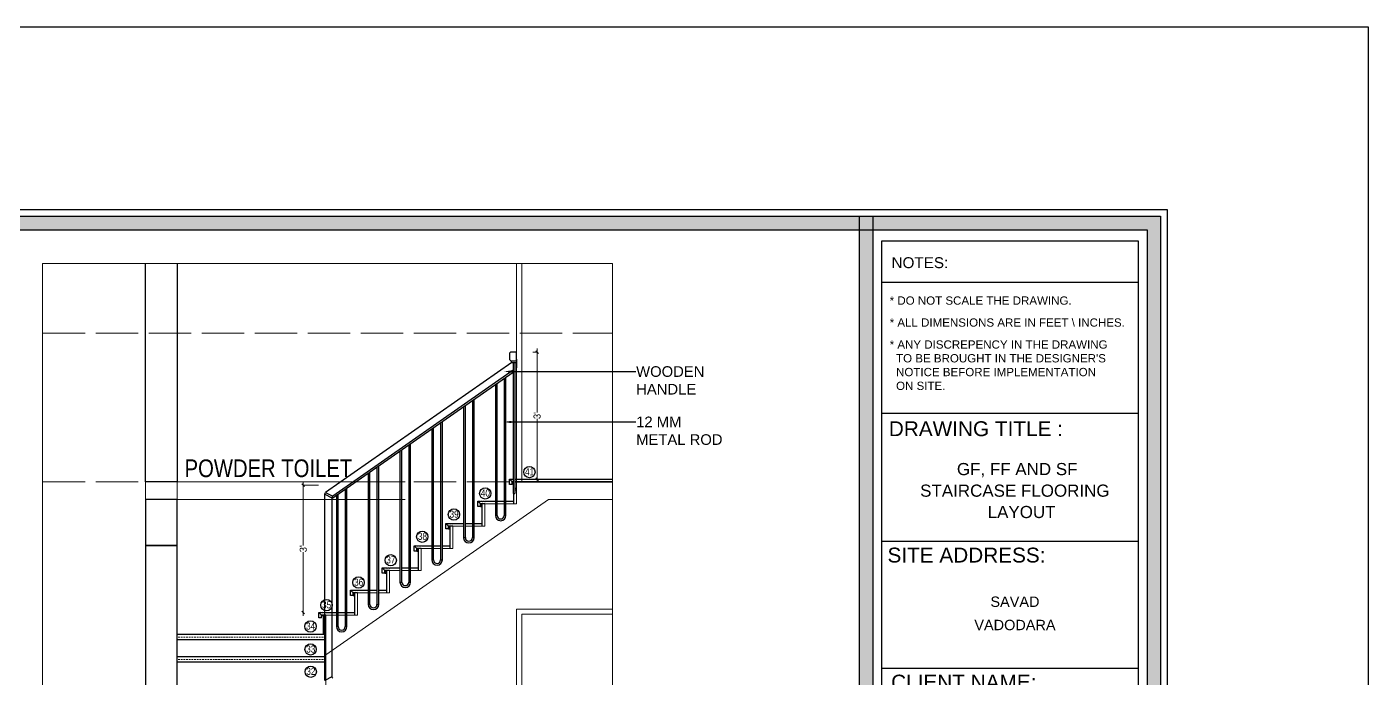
# Model space of a CAD drawing. Header units: millimetres. Extents: x 56222 to 3066687, y -650199 to -121287.
# Drawn here: x 151996.2 to 152375.8, y -180246.4 to -180062.2 of the extents above; entities that cross this region are included whole.
import ezdxf
from ezdxf import colors
from ezdxf.entities.mleader import LeaderData, LeaderLine
from ezdxf.enums import TextEntityAlignment as Align
from ezdxf.math import Vec2, Vec3

# ---------------------------------------------------------------- set-up
doc = ezdxf.new("R2010")
doc.units = ezdxf.units.MM
doc.header["$MEASUREMENT"] = 0
doc.header["$PDMODE"] = 35
doc.linetypes.add('ACAD_ISO02W100', pattern=[15, 12, -3])
doc.linetypes.add('DASHED', pattern=[0.75, 0.5, -0.25])
doc.layers.get('Defpoints').update_dxf_attribs({"color": 220})
for name, color, linetype, lineweight in [('@~LEVEL GRID LINE', 43, 'ACAD_ISO02W100', 9), ('dim05', 1, 'Continuous', 13), ('GROUND FLOOR  ( PLINE )', 251, 'Continuous', 30), ('GROUND FLOOR ( STAIR )', 251, 'Continuous', 9), ('NAME PLATE', 7, 'Continuous', 25), ('SECOND FLOOR', 7, 'Continuous', 9), ('SECTION', 7, 'Continuous', 9), ('SECTION ( D~W~RaiL )', 250, 'Continuous', 18), ('SECTION ( PLine )', 251, 'Continuous', 30), ('SECTION ( SLAB PLine )', 104, 'Continuous', 30), ('wall', 7, 'Continuous', 30)]:
    doc.layers.add(name, color=color, linetype=linetype, lineweight=lineweight)
doc.layers.add('GROUND FLOOR  ( Text )', color=251, linetype='Continuous')
doc.layers.add('SECTION ( Text )', color=250, linetype='Continuous')
doc.styles.add('Arial', font='arial.ttf')
doc.styles.add('century g', font='GOTHIC.TTF')
doc.styles.add("Cn_BT_0'-0", font='swissc.ttf')
doc.styles.add('KATHA', font='swissc.ttf')
doc.styles.get("Standard").update_dxf_attribs({"font": 'arial.ttf', "height": 6})
doc.dimstyles.new('Archana', dxfattribs={"dimtxt": 2, "dimasz": 0.75, "dimexe": 0.5, "dimexo": 0.5, "dimgap": 0, "dimtad": 0, "dimzin": 0, "dimdsep": 46, "dimlunit": 4, "dimtxsty": 'century g', "dimblk": 'OBLIQUE', "dimcen": 0, "dimdle": 1, "dimclrd": 256, "dimclre": 256, "dimclrt": 256, "dimadec": 0, "dimazin": 0, "dimtfac": 1, "dimtofl": 0, "dimtmove": 1, "dimatfit": 3, "dimfxl": 1, "dimfxlon": 1, "dimtolj": 1, "dimtzin": 0, "dimlwd": -1, "dimlwe": -1, "dimarcsym": 0})

# ---------------------------------------------------------------- blocks, each defined once
blk = doc.blocks.new('_Oblique')
at = {"layer": 'wall', "color": 0, "lineweight": -2}
blk.add_line((-0.5, -0.5), (0.5, 0.5), dxfattribs=at)
blk = doc.blocks.new('*D393')
at = {"layer": 'Defpoints', "color": 0, "lineweight": 30, "transparency": 16777216}
for p in [(152074.41, -180191.81), (152083.76, -180191.81), (152079.05, -180227.8)]:
    blk.add_point(p, dxfattribs=at)
at = {"layer": 'dim05', "transparency": 16777216}
for p, q in [((152078.76, -180191.81), (152074.31, -180191.81)), ((152074.41, -180227.8), (152074.31, -180227.8))]:
    blk.add_line(p, q, dxfattribs=at)
at = {"layer": 'dim05', "color": 240, "transparency": 16777216}
for p, q in [((152074.41, -180190.81), (152074.41, -180208.89)), ((152074.41, -180228.8), (152074.41, -180210.72))]:
    blk.add_line(p, q, dxfattribs=at)
at = {"layer": 'dim05', "color": 240, "transparency": 16777216, "xscale": 0.75, "yscale": 0.75, "zscale": 0.75}
for p, rotation in [((152074.41, -180191.81), 90), ((152074.41, -180227.8), 270)]:
    blk.add_blockref('_Oblique', p, dxfattribs=dict(at, rotation=rotation))
at = {"layer": 'dim05', "color": 5, "lineweight": 25, "transparency": 16777216, "insert": (152074.41, -180209.8), "char_height": 2, "attachment_point": 5, "rotation": 90, "style": 'century g'}
blk.add_mtext("\\A1;3'", dxfattribs=at)
blk = doc.blocks.new('*D396')
at = {"layer": 'Defpoints', "color": 0, "lineweight": 30, "transparency": 16777216}
for p in [(152134.35, -180154.18), (152134.47, -180190.08), (152140.59, -180190.08)]:
    blk.add_point(p, dxfattribs=at)
at = {"layer": 'dim05', "transparency": 16777216}
for p, q in [((152139.35, -180154.18), (152140.69, -180154.18)), ((152139.47, -180190.08), (152140.69, -180190.08))]:
    blk.add_line(p, q, dxfattribs=at)
at = {"layer": 'dim05', "color": 240, "transparency": 16777216}
for p, q in [((152140.59, -180153.18), (152140.59, -180171.22)), ((152140.59, -180191.08), (152140.59, -180173.04))]:
    blk.add_line(p, q, dxfattribs=at)
at = {"layer": 'dim05', "color": 240, "transparency": 16777216, "xscale": 0.75, "yscale": 0.75, "zscale": 0.75}
for p, rotation in [((152140.59, -180154.18), 90), ((152140.59, -180190.08), 270)]:
    blk.add_blockref('_Oblique', p, dxfattribs=dict(at, rotation=rotation))
at = {"layer": 'dim05', "color": 5, "lineweight": 25, "transparency": 16777216, "insert": (152140.59, -180172.13), "char_height": 2, "attachment_point": 5, "rotation": 90, "style": 'century g'}
blk.add_mtext("\\A1;3'", dxfattribs=at)

msp = doc.modelspace()

# ---------------------------------------------------------------- hatches: boundary and pattern name
at = {"layer": 'NAME PLATE', "true_color": 0xd39e00}
h = msp.add_hatch(color=42, dxfattribs=at)
h.paths.add_polyline_path([(151777.649, -180115.786), (151777.649, -180495.407), (152316.979, -180495.407), (152316.979, -180115.786)])
h.paths.add_polyline_path([(151781.434, -180119.571), (152313.194, -180119.571), (152313.194, -180491.622), (151781.434, -180491.622)], flags=16)
msp.add_hatch(color=42, dxfattribs=at).paths.add_polyline_path([(152231.814, -180491.622), (152235.599, -180491.622), (152235.599, -180115.786), (152231.814, -180115.786)])

# ---------------------------------------------------------------- linework, layer by layer
at = {"layer": '@~LEVEL GRID LINE'}
for p, q in [((152000.677, -180148.833), (152161.887, -180148.833)), ((152000.677, -180190.833), (152132.784, -180190.833)), ((152000.677, -180190.833), (152132.784, -180190.833)), ((152133.534, -180190.833), (152133.784, -180190.833)), ((152134.284, -180190.833), (152161.887, -180190.833))]:
    msp.add_line(p, q, dxfattribs=at)
at = {"layer": 'GROUND FLOOR  ( PLINE )', "lineweight": 0}
msp.add_lwpolyline([(152000.677, -180129.125), (152161.887, -180129.125), (152161.887, -180473.428), (152000.677, -180473.428)], close=True, dxfattribs=at)
at = {"layer": 'GROUND FLOOR ( STAIR )', "color": 36, "lineweight": 30, "true_color": 0x6e4817}
for p, q in [((152133.456, -180157.106), (152080.748, -180193.918)), ((152133.784, -180159.317), (152082.748, -180194.961)), ((152080.534, -180194.328), (152082.534, -180195.371)), ((152080.748, -180193.918), (152082.748, -180194.961)), ((152082.534, -180195.371), (152082.534, -180245.972))]:
    msp.add_line(p, q, dxfattribs=at)
at = {"layer": 'GROUND FLOOR ( STAIR )', "color": 251, "lineweight": 30, "true_color": 0x636466}
for p, q in [((152133.284, -180156.618), (152133.284, -180156.868)), ((152133.534, -180157.118), (152134.784, -180157.118)), ((152134.284, -180157.118), (152134.284, -180194.15)), ((152133.784, -180159.926), (152082.534, -180195.72))]:
    msp.add_line(p, q, dxfattribs=at)
at = {"layer": 'GROUND FLOOR ( STAIR )', "color": 252, "lineweight": 30, "true_color": 0x939598}
msp.add_line((152134.784, -180156.179), (152134.784, -180158.618), dxfattribs=at)
at = {"layer": 'GROUND FLOOR ( STAIR )', "color": 242, "lineweight": 30, "true_color": 0xcd2027}
for p, q in [((152134.284, -180192.65), (152134.784, -180192.65)), ((152134.284, -180193.15), (152134.784, -180193.15)), ((152125.034, -180197.869), (152124.534, -180197.119)), ((152124.534, -180197.869), (152125.034, -180197.119)), ((152124.534, -180197.869), (152125.034, -180197.869)), ((152116.034, -180204.155), (152115.534, -180203.405)), ((152115.534, -180204.155), (152116.034, -180203.405)), ((152115.534, -180204.155), (152116.034, -180204.155)), ((152107.034, -180210.441), (152106.534, -180209.691)), ((152106.534, -180210.441), (152107.034, -180209.691)), ((152106.534, -180210.441), (152107.034, -180210.441)), ((152098.034, -180216.726), (152097.534, -180215.976)), ((152097.534, -180216.726), (152098.034, -180215.976)), ((152097.534, -180216.726), (152098.034, -180216.726)), ((152089.034, -180223.012), (152088.534, -180222.262)), ((152088.534, -180223.012), (152089.034, -180222.262)), ((152088.534, -180223.012), (152089.034, -180223.012))]:
    msp.add_line(p, q, dxfattribs=at)
msp.add_lwpolyline([(151724.33, -180062.215), (152375.758, -180062.215), (152375.758, -180560.079), (151724.33, -180560.079)], close=True, dxfattribs=at)
at = {"layer": 'GROUND FLOOR ( STAIR )', "color": 36, "lineweight": 30, "true_color": 0x6e4817}
msp.add_lwpolyline([(152133.284, -180154.179, 0.4142136), (152132.784, -180154.679), (152132.784, -180156.118, 0.4142136), (152133.284, -180156.618), (152134.784, -180156.618), (152134.784, -180154.179)], format="xyb", close=True, dxfattribs=at)
at = {"layer": 'GROUND FLOOR ( STAIR )', "color": 251, "lineweight": 30, "true_color": 0x636466}
for points in [[(152133.784, -180157.118), (152133.784, -180194.15), (152134.284, -180194.15)], [(152131.284, -180161.672), (152131.284, -180200.369), (152131.784, -180200.369), (152131.784, -180161.323)], [(152128.784, -180163.418), (152128.784, -180200.369), (152129.284, -180200.369), (152129.284, -180163.069)], [(152119.784, -180169.704), (152119.784, -180206.655), (152120.284, -180206.655), (152120.284, -180169.355)], [(152122.284, -180167.958), (152122.284, -180206.655), (152122.784, -180206.655), (152122.784, -180167.609)], [(152113.284, -180174.244), (152113.284, -180212.941), (152113.784, -180212.941), (152113.784, -180173.895)], [(152110.784, -180175.99), (152110.784, -180212.941), (152111.284, -180212.941), (152111.284, -180175.641)], [(152101.784, -180182.276), (152101.784, -180219.226), (152102.284, -180219.226), (152102.284, -180181.926)], [(152104.284, -180180.53), (152104.284, -180219.226), (152104.784, -180219.226), (152104.784, -180180.18)], [(152092.784, -180188.561), (152092.784, -180225.512), (152093.284, -180225.512), (152093.284, -180188.212)], [(152095.284, -180186.815), (152095.284, -180225.512), (152095.784, -180225.512), (152095.784, -180186.466)], [(152086.284, -180193.101), (152086.284, -180231.798), (152086.784, -180231.798), (152086.784, -180192.752)], [(152083.784, -180194.847), (152083.784, -180231.798), (152084.284, -180231.798), (152084.284, -180194.498)]]:
    msp.add_lwpolyline(points, dxfattribs=at)
at = {"layer": 'GROUND FLOOR ( STAIR )', "color": 36, "lineweight": 30, "true_color": 0x6e4817}
msp.add_lwpolyline([(152082.534, -180245.972), (152080.534, -180247.015), (152080.534, -180194.328, -0.2450179), (152080.748, -180193.918)], format="xyb", dxfattribs=at)
at = {"layer": 'GROUND FLOOR ( STAIR )', "color": 251, "lineweight": 30, "true_color": 0x636466}
for centre, radius, end in [((152133.534, -180156.868), 0.25, 270), ((152130.284, -180200.369), 1.5, 0), ((152130.284, -180200.369), 1, 0), ((152121.284, -180206.655), 1.5, 0), ((152121.284, -180206.655), 1, 0), ((152112.284, -180212.941), 1.5, 0), ((152112.284, -180212.941), 1, 0), ((152103.284, -180219.226), 1.5, 0), ((152103.284, -180219.226), 1, 0), ((152094.284, -180225.512), 1.5, 0), ((152094.284, -180225.512), 1, 0), ((152085.284, -180231.798), 1.5, 0), ((152085.284, -180231.798), 1, 0)]:
    msp.add_arc(centre, radius, 180, end, dxfattribs=at)
at = {"layer": 'GROUND FLOOR ( STAIR )', "color": 36, "lineweight": 30, "true_color": 0x6e4817}
msp.add_arc((152083.034, -180195.371), 0.5, 124.93094, 180, dxfattribs=at)
at = {"layer": 'GROUND FLOOR ( STAIR )', "color": 252, "lineweight": 30, "true_color": 0x939598}
msp.add_arc((152083.034, -180245.972), 0.5, 180, 235.06906, dxfattribs=at)
at = {"layer": 'NAME PLATE', "color": 42, "true_color": 0xd39e00}
for p, q in [((152310.631, -180134.467), (152238.161, -180134.467)), ((152310.631, -180171.585), (152238.161, -180171.585)), ((152310.631, -180207.727), (152238.161, -180207.727)), ((152310.631, -180243.648), (152238.161, -180243.648))]:
    msp.add_line(p, q, dxfattribs=at)
for points in [[(151775.757, -180113.893), (152318.872, -180113.893), (152318.872, -180497.3), (151775.757, -180497.3)], [(151777.649, -180115.786), (152316.979, -180115.786), (152316.979, -180495.407), (151777.649, -180495.407)], [(152231.814, -180491.622), (152231.814, -180115.786), (152235.599, -180115.786), (152235.599, -180491.622)], [(151781.434, -180119.571), (152313.194, -180119.571), (152313.194, -180491.622), (151781.434, -180491.622)], [(152238.161, -180488.507), (152238.161, -180122.686), (152310.631, -180122.686), (152310.631, -180488.507)]]:
    msp.add_lwpolyline(points, close=True, dxfattribs=at)
at = {"layer": 'SECOND FLOOR', "color": 244, "lineweight": 30, "true_color": 0x991b1e}
for p, q in [((152132.784, -180190.083), (152133.319, -180190.083)), ((152132.784, -180190.833), (152132.784, -180190.083)), ((152132.784, -180190.083), (152133.534, -180190.833)), ((152132.784, -180191.583), (152132.784, -180190.833)), ((152133.534, -180191.583), (152132.784, -180191.583)), ((152133.451, -180190.217), (152133.319, -180190.083)), ((152133.451, -180190.217), (152133.582, -180190.083)), ((152133.534, -180190.833), (152133.784, -180190.833)), ((152133.784, -180190.833), (152133.534, -180190.833)), ((152133.534, -180191.583), (152133.534, -180190.833)), ((152133.582, -180190.083), (152133.784, -180190.083)), ((152134.284, -180190.083), (152134.652, -180190.083)), ((152134.284, -180190.833), (152161.887, -180190.833)), ((152134.784, -180190.833), (152134.284, -180190.833)), ((152134.784, -180190.217), (152134.652, -180190.083)), ((152134.784, -180190.217), (152134.916, -180190.083)), ((152134.916, -180190.083), (152161.887, -180190.083)), ((152123.784, -180196.369), (152124.319, -180196.369)), ((152123.784, -180197.119), (152123.784, -180196.369)), ((152123.784, -180196.369), (152124.534, -180197.119)), ((152123.784, -180197.869), (152123.784, -180197.119)), ((152124.451, -180196.503), (152124.319, -180196.369)), ((152124.451, -180196.503), (152124.582, -180196.369)), ((152125.784, -180197.119), (152124.534, -180197.119)), ((152124.534, -180197.869), (152124.534, -180197.119)), ((152124.582, -180196.369), (152124.985, -180196.369)), ((152125.117, -180196.503), (152124.985, -180196.369)), ((152125.034, -180203.405), (152125.034, -180197.119)), ((152125.117, -180196.503), (152125.249, -180196.369)), ((152125.249, -180196.369), (152125.652, -180196.369)), ((152125.784, -180196.503), (152125.652, -180196.369)), ((152125.784, -180196.503), (152125.916, -180196.369)), ((152125.916, -180196.369), (152128.784, -180196.369)), ((152129.284, -180196.369), (152131.284, -180196.369)), ((152131.784, -180196.369), (152134.034, -180196.369)), ((152134.034, -180197.119), (152134.034, -180194.15)), ((152124.534, -180197.869), (152123.784, -180197.869)), ((152114.784, -180202.655), (152115.319, -180202.655)), ((152114.784, -180203.405), (152114.784, -180202.655)), ((152114.784, -180202.655), (152115.534, -180203.405)), ((152114.784, -180204.155), (152114.784, -180203.405)), ((152115.534, -180204.155), (152114.784, -180204.155)), ((152115.451, -180202.788), (152115.319, -180202.655)), ((152115.451, -180202.788), (152115.582, -180202.655)), ((152116.784, -180203.405), (152115.534, -180203.405)), ((152115.534, -180204.155), (152115.534, -180203.405)), ((152115.582, -180202.655), (152115.985, -180202.655)), ((152116.117, -180202.788), (152115.985, -180202.655)), ((152116.034, -180209.691), (152116.034, -180203.405)), ((152116.117, -180202.788), (152116.249, -180202.655)), ((152116.249, -180202.655), (152116.652, -180202.655)), ((152116.784, -180202.788), (152116.652, -180202.655)), ((152116.784, -180202.788), (152116.916, -180202.655)), ((152116.916, -180202.655), (152119.784, -180202.655)), ((152120.284, -180202.655), (152122.284, -180202.655)), ((152122.784, -180202.655), (152125.034, -180202.655)), ((152105.784, -180208.941), (152106.319, -180208.941)), ((152105.784, -180209.691), (152105.784, -180208.941)), ((152105.784, -180208.941), (152106.534, -180209.691)), ((152105.784, -180210.441), (152105.784, -180209.691)), ((152106.534, -180210.441), (152105.784, -180210.441)), ((152106.451, -180209.074), (152106.319, -180208.941)), ((152106.451, -180209.074), (152106.582, -180208.941)), ((152107.784, -180209.691), (152106.534, -180209.691)), ((152106.534, -180210.441), (152106.534, -180209.691)), ((152106.582, -180208.941), (152106.985, -180208.941)), ((152107.117, -180209.074), (152106.985, -180208.941)), ((152107.034, -180215.976), (152107.034, -180209.691)), ((152107.117, -180209.074), (152107.249, -180208.941)), ((152107.249, -180208.941), (152107.652, -180208.941)), ((152107.784, -180209.074), (152107.652, -180208.941)), ((152107.784, -180209.074), (152107.916, -180208.941)), ((152107.916, -180208.941), (152110.784, -180208.941)), ((152111.284, -180208.941), (152113.284, -180208.941)), ((152113.784, -180208.941), (152116.034, -180208.941)), ((152096.784, -180215.226), (152097.319, -180215.226)), ((152096.784, -180215.976), (152096.784, -180215.226)), ((152096.784, -180215.226), (152097.534, -180215.976)), ((152096.784, -180216.726), (152096.784, -180215.976)), ((152097.451, -180215.36), (152097.319, -180215.226)), ((152097.451, -180215.36), (152097.582, -180215.226)), ((152098.784, -180215.976), (152097.534, -180215.976)), ((152097.534, -180216.726), (152097.534, -180215.976)), ((152097.582, -180215.226), (152097.985, -180215.226)), ((152098.117, -180215.36), (152097.985, -180215.226)), ((152098.034, -180222.262), (152098.034, -180215.976)), ((152098.117, -180215.36), (152098.249, -180215.226)), ((152098.249, -180215.226), (152098.652, -180215.226)), ((152098.784, -180215.36), (152098.652, -180215.226)), ((152098.784, -180215.36), (152098.916, -180215.226)), ((152098.916, -180215.226), (152101.784, -180215.226)), ((152102.284, -180215.226), (152104.284, -180215.226)), ((152104.784, -180215.226), (152107.034, -180215.226)), ((152097.534, -180216.726), (152096.784, -180216.726)), ((152087.784, -180221.512), (152088.319, -180221.512)), ((152087.784, -180222.262), (152087.784, -180221.512)), ((152087.784, -180221.512), (152088.534, -180222.262)), ((152087.784, -180223.012), (152087.784, -180222.262)), ((152088.534, -180223.012), (152087.784, -180223.012)), ((152088.451, -180221.645), (152088.319, -180221.512)), ((152088.451, -180221.645), (152088.582, -180221.512)), ((152089.784, -180222.262), (152088.534, -180222.262)), ((152088.534, -180223.012), (152088.534, -180222.262)), ((152088.582, -180221.512), (152088.985, -180221.512)), ((152089.117, -180221.645), (152088.985, -180221.512)), ((152089.034, -180228.548), (152089.034, -180222.262)), ((152089.117, -180221.645), (152089.249, -180221.512)), ((152089.249, -180221.512), (152089.652, -180221.512)), ((152089.784, -180221.645), (152089.652, -180221.512)), ((152089.784, -180221.645), (152089.916, -180221.512)), ((152089.916, -180221.512), (152092.784, -180221.512)), ((152093.284, -180221.512), (152095.284, -180221.512)), ((152095.784, -180221.512), (152098.034, -180221.512)), ((152078.784, -180227.798), (152079.319, -180227.798)), ((152078.784, -180228.548), (152078.784, -180227.798)), ((152078.784, -180227.798), (152079.534, -180228.548)), ((152078.784, -180229.298), (152078.784, -180228.548)), ((152079.534, -180229.298), (152078.784, -180229.298)), ((152079.451, -180227.931), (152079.319, -180227.798)), ((152079.451, -180227.931), (152079.582, -180227.798)), ((152080.784, -180228.548), (152079.534, -180228.548)), ((152079.534, -180229.298), (152079.534, -180228.548)), ((152079.582, -180227.798), (152079.985, -180227.798)), ((152080.117, -180227.931), (152079.985, -180227.798)), ((152080.034, -180228.548), (152080.034, -180234.083)), ((152080.117, -180227.931), (152080.249, -180227.798)), ((152080.249, -180227.798), (152080.652, -180227.798)), ((152080.784, -180227.931), (152080.652, -180227.798)), ((152080.784, -180227.931), (152080.916, -180227.798)), ((152080.916, -180227.798), (152083.784, -180227.798)), ((152084.284, -180227.798), (152086.284, -180227.798)), ((152086.784, -180227.798), (152089.034, -180227.798))]:
    msp.add_line(p, q, dxfattribs=at)
at = {"layer": 'SECOND FLOOR', "color": 244, "lineweight": 25, "true_color": 0x991b1e}
for p, q in [((152080.784, -180234.083), (152038.784, -180234.083)), ((152080.784, -180235.583), (152038.784, -180235.583)), ((152080.784, -180240.369), (152038.784, -180240.369)), ((152080.784, -180241.869), (152038.784, -180241.869))]:
    msp.add_line(p, q, dxfattribs=at)
at = {"layer": 'SECOND FLOOR', "color": 32, "lineweight": 30, "true_color": 0xcd6928}
msp.add_lwpolyline([(152133.784, -180191.083), (152133.784, -180191.083), (152133.784, -180190.833)], dxfattribs=at)
msp.add_lwpolyline([(152079.784, -180228.548), (152080.034, -180228.548), (152080.034, -180228.798), (152079.784, -180228.798)], close=True, dxfattribs=at)
at = {"layer": 'SECOND FLOOR', "color": 18, "lineweight": 25, "true_color": 0x000000}
for centre in [(152138.41, -180188.113), (152125.926, -180194.124), (152117.061, -180200.11), (152108.108, -180206.381), (152099.154, -180213.039), (152090.059, -180219.343), (152080.988, -180225.752), (152076.468, -180231.76), (152076.503, -180238.254), (152076.532, -180244.551)]:
    msp.add_circle(centre, 1.603, dxfattribs=at)
at = {"layer": 'SECTION'}
for p, q in [((152029.784, -180473.428), (152029.784, -180129.125)), ((152038.784, -180278.833), (152038.784, -180129.125)), ((152029.784, -180190.833), (152103.284, -180190.833)), ((152134.784, -180190.833), (152134.784, -180197.119)), ((152029.784, -180195.833), (152103.284, -180195.833)), ((152128.784, -180197.119), (152125.784, -180197.119)), ((152125.784, -180197.119), (152125.784, -180203.405)), ((152128.784, -180197.119), (152125.784, -180197.119)), ((152131.284, -180197.119), (152129.284, -180197.119)), ((152131.284, -180197.119), (152129.284, -180197.119)), ((152134.784, -180197.119), (152131.784, -180197.119)), ((152134.784, -180197.119), (152131.784, -180197.119)), ((152119.784, -180203.405), (152116.784, -180203.405)), ((152116.784, -180203.405), (152116.784, -180209.691)), ((152122.284, -180203.405), (152120.284, -180203.405)), ((152125.784, -180203.405), (152122.784, -180203.405)), ((152110.784, -180209.691), (152107.784, -180209.691)), ((152107.784, -180209.691), (152107.784, -180215.976)), ((152110.784, -180209.691), (152107.784, -180209.691)), ((152113.284, -180209.691), (152111.284, -180209.691)), ((152113.284, -180209.691), (152111.284, -180209.691)), ((152116.784, -180209.691), (152113.784, -180209.691)), ((152116.784, -180209.691), (152113.784, -180209.691)), ((152101.784, -180215.976), (152098.784, -180215.976)), ((152098.784, -180215.976), (152098.784, -180222.262)), ((152101.784, -180215.976), (152098.784, -180215.976)), ((152104.284, -180215.976), (152102.284, -180215.976)), ((152104.284, -180215.976), (152102.284, -180215.976)), ((152107.784, -180215.976), (152104.784, -180215.976)), ((152107.784, -180215.976), (152104.784, -180215.976)), ((152092.784, -180222.262), (152089.784, -180222.262)), ((152089.784, -180222.262), (152089.784, -180228.548)), ((152089.784, -180222.262), (152089.784, -180228.548)), ((152095.284, -180222.262), (152093.284, -180222.262)), ((152098.784, -180222.262), (152095.784, -180222.262)), ((152083.784, -180228.548), (152080.784, -180228.548)), ((152080.784, -180228.548), (152080.784, -180234.083)), ((152080.784, -180278.833), (152080.784, -180228.548)), ((152086.284, -180228.548), (152084.284, -180228.548)), ((152089.784, -180228.548), (152086.784, -180228.548))]:
    msp.add_line(p, q, dxfattribs=at)
at = {"layer": 'SECTION', "lineweight": 30}
msp.add_line((152161.887, -180190.833), (152134.784, -180190.833), dxfattribs=at)
at = {"layer": 'SECTION', "linetype": 'DASHED'}
for p, q in [((152080.784, -180234.833), (152038.784, -180234.833)), ((152080.784, -180241.119), (152038.784, -180241.119))]:
    msp.add_line(p, q, dxfattribs=at)
at = {"layer": 'SECTION'}
for points in [[(152080.784, -180239.833), (152143.784, -180195.833), (152161.887, -180195.833)], [(152143.784, -180195.833), (152161.887, -180195.833)]]:
    msp.add_lwpolyline(points, dxfattribs=at)
at = {"layer": 'SECTION ( D~W~RaiL )'}
for points in [[(152134.784, -180129.125), (152134.784, -180190.833)], [(152136.284, -180129.125), (152136.284, -180190.833)], [(152161.887, -180226.833), (152134.784, -180226.833), (152134.784, -180322.217)], [(152161.887, -180228.333), (152136.284, -180228.333), (152136.284, -180322.083)]]:
    msp.add_lwpolyline(points, dxfattribs=at)
at = {"layer": 'SECTION ( PLine )'}
msp.add_lwpolyline([(152038.784, -180129.125), (152038.784, -180190.833), (152029.784, -180190.833), (152029.784, -180129.125)], dxfattribs=at)
msp.add_lwpolyline([(152029.784, -180278.833), (152038.784, -180278.833), (152038.784, -180208.833), (152029.784, -180208.833)], close=True, dxfattribs=at)
at = {"layer": 'SECTION ( SLAB PLine )', "color": 1}
for points in [[(152133.784, -180190.833), (152133.534, -180190.833)], [(152161.887, -180190.833), (152134.284, -180190.833)]]:
    msp.add_lwpolyline(points, dxfattribs=at)
msp.add_lwpolyline([(152029.784, -180208.833), (152038.784, -180208.833), (152038.784, -180195.833), (152029.784, -180195.833)], close=True, dxfattribs=at)

# ---------------------------------------------------------------- texts
at = {"layer": 'GROUND FLOOR  ( Text )', "color": 5, "char_height": 2, "width": 36.18636, "attachment_point": 5, "style": "Cn_BT_0'-0"}
for s, insert in [('41', (152138.448, -180188.023)), ('40', (152125.964, -180194.033)), ('39', (152117.099, -180200.019)), ('38', (152108.145, -180206.29)), ('37', (152099.191, -180212.949)), ('36', (152090.097, -180219.253)), ('35', (152081.025, -180225.661)), ('34', (152076.505, -180231.669)), ('33', (152076.541, -180238.164)), ('32', (152076.569, -180244.461))]:
    msp.add_mtext(s, dxfattribs=dict(at, insert=insert))
at = {"layer": 'NAME PLATE', "style": 'Arial'}
for s, height, p in [('NOTES:', 3.0891, (152248.912, -180130.445)), ('DRAWING TITLE : ', 4.20429, (152265.57, -180177.949)), ('GF, FF AND SF', 3.43533, (152276.443, -180188.977)), ('STAIRCASE FLOORING ', 3.43533, (152276.443, -180195.079)), ('LAYOUT', 3.4353, (152277.688, -180201.116)), ('SITE ADDRESS:', 4.20429, (152262.095, -180213.683)), (' SAVAD ', 2.9329, (152275.806, -180226.234)), ('VADODARA', 2.9329, (152275.806, -180232.819)), ('CLIENT NAME:', 4.20429, (152261.328, -180249.604))]:
    msp.add_text(s, height=height, dxfattribs=at).set_placement(p, align=Align.CENTER)
at = {"layer": 'NAME PLATE', "char_height": 2.3364, "width": 90.26723, "attachment_point": 1, "style": 'Arial'}
for s, insert in [('* DO NOT SCALE THE DRAWING.', (152240.353, -180138.443, 0)), ('* ALL DIMENSIONS ARE IN FEET \\\\ INCHES.', (152240.353, -180144.656, 0)), ("* ANY DISCREPENCY IN THE DRAWING \\P  TO BE BROUGHT IN THE DESIGNER'S\\P  NOTICE BEFORE IMPLEMENTATION \\P  ON SITE.", (152240.353, -180150.869, 0))]:
    msp.add_mtext(s, dxfattribs=dict(at, insert=insert))
at = {"layer": 'SECTION ( Text )', "insert": (152064.548, -180187.066), "char_height": 5, "attachment_point": 5, "style": 'KATHA'}
msp.add_mtext('POWDER TOILET', dxfattribs=at)

# ---------------------------------------------------------------- dimensions: what is measured, and where the dimension line sits
at = {"layer": 'dim05', "color": 27, "lineweight": 25, "true_color": 0x7d5120}
for base, p1, p2, picture, middle in [((152140.587, -180190.083), (152134.354, -180154.179), (152134.468, -180190.083), '*D396', (152140.587, -180172.131)), ((152074.411, -180191.811), (152079.051, -180227.798), (152083.764, -180191.811), '*D393', (152074.411, -180209.804))]:
    dim = msp.add_linear_dim(base=base, p1=p1, p2=p2, angle=90, dimstyle='Archana', override={"dimexe": 0.1, "dimexo": 5, "dimclrd": 240, "dimclrt": 5, "dimfxl": 7}, dxfattribs=at)
    dim.commit()
    dim.dimension.update_dxf_attribs({"geometry": picture, "text_midpoint": middle})

# ---------------------------------------------------------------- leaders
at = {"layer": 'GROUND FLOOR ( STAIR )', "color": 242, "lineweight": 13, "true_color": 0xcd2027}
ml = msp.add_multileader_mtext('Standard', dxfattribs=at)
ml.set_content('WOODEN \\PHANDLE', color=(205, 32, 39))
ml.set_leader_properties()
ml.build(insert=Vec2(0, 0))
ml.multileader.update_dxf_attribs({"text_right_attachment_type": 6, "dogleg_length": 0.36, "arrow_head_size": 2})
ctx = ml.context
ctx.base_point, ctx.char_height, ctx.arrow_head_size, ctx.landing_gap_size, ctx.plane_origin = Vec3(152168.522, -180159.681), 3, 2, 0.09, Vec3(152131.284, -180159.681)
ctx.right_attachment = 6
notes = []
notes.append((ctx, [(0, (1, 1, 0), (152168.162, -180159.681), (1, 0), 0.36, [(0, [(152131.284, -180159.681)], 0, [])])]))
ctx.mtext.insert, ctx.mtext.flow_direction = Vec3(152168.612, -180158.181), 5
ml = msp.add_multileader_mtext('Standard', dxfattribs=at)
ml.set_content('12 MM \\PMETAL ROD ', color=(205, 32, 39))
ml.set_leader_properties()
ml.build(insert=Vec2(0, 0))
ml.multileader.update_dxf_attribs({"text_right_attachment_type": 6, "dogleg_length": 0.36, "arrow_head_size": 2})
ctx = ml.context
ctx.base_point, ctx.char_height, ctx.arrow_head_size, ctx.landing_gap_size, ctx.plane_origin = Vec3(152168.522, -180173.946), 3, 2, 0.09, Vec3(152131.284, -180173.946)
ctx.right_attachment = 6
notes.append((ctx, [(0, (1, 1, 0), (152168.162, -180173.946), (1, 0), 0.36, [(0, [(152131.284, -180173.946)], 0, [])])]))
ctx.mtext.insert, ctx.mtext.flow_direction = Vec3(152168.612, -180172.42), 5
for ctx, leaders in notes:
    for number, flags, end, landing, length, lines in leaders:
        leader = LeaderData()
        leader.index, (leader.has_last_leader_line, leader.has_dogleg_vector, leader.attachment_direction) = number, flags
        leader.last_leader_point, leader.dogleg_vector, leader.dogleg_length = Vec3(end), Vec3(landing), length
        for number, points, colour, breaks in lines:
            line = LeaderLine()
            line.index, line.vertices, line.color, line.breaks = number, Vec3.list(points), colors.encode_raw_color(colour), breaks
            leader.lines.append(line)
        ctx.leaders.append(leader)

doc.saveas('drawing.dxf')
